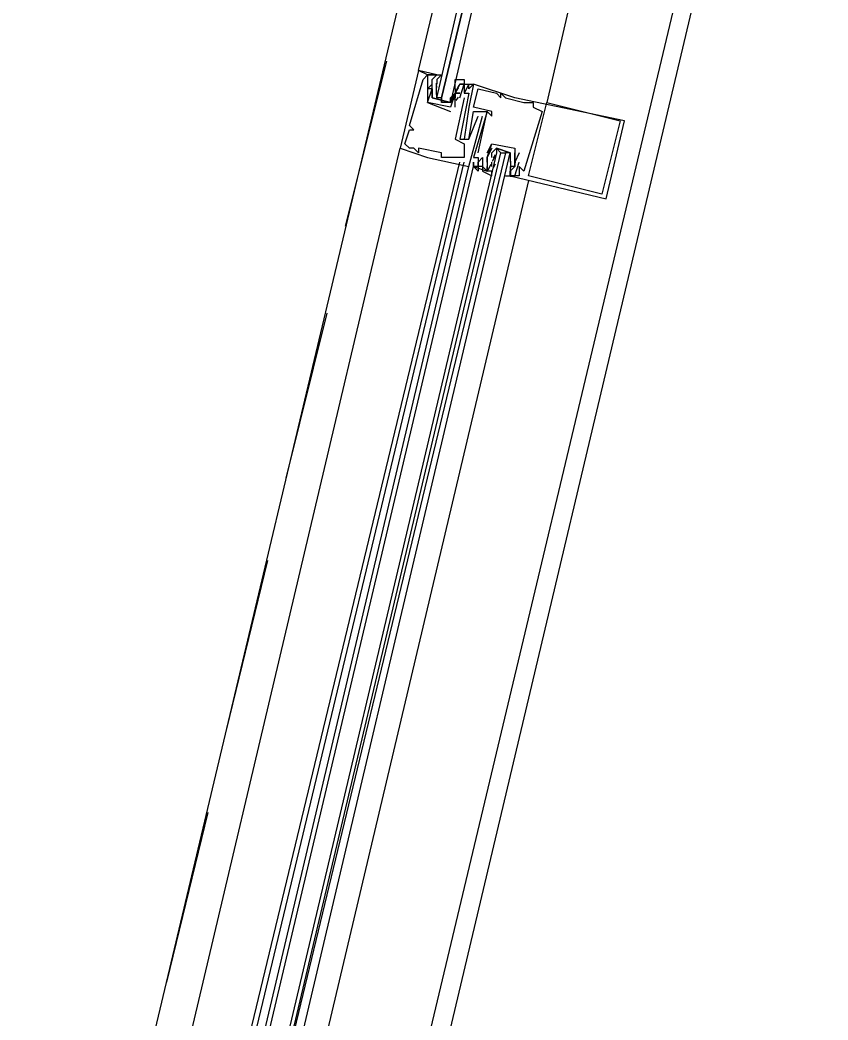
# Model space of a CAD drawing. Header units: feet. Extents: x -84 to 198, y -22 to 181.
# Drawn here: x 114.907 to 117.259, y 137.134 to 140.044 of the extents above; entities that cross this region are included whole.
import ezdxf

# ---------------------------------------------------------------- set-up
doc = ezdxf.new("R2010")
doc.units = ezdxf.units.FT
doc.layers.add('A-LINEA', color=7, linetype='CONTINUOUS')

msp = doc.modelspace()

# ---------------------------------------------------------------- linework, layer by layer
at = {"layer": 'A-LINEA'}
for p, q in [((117.8667, 144.3111), (114.9067, 131.8311)), ((116.7867, 143.3644), (115.0533, 136.0711)), ((117.5467, 143.1778), (115.8133, 135.8978)), ((115.9733, 139.9244), (115.8533, 139.4444)), ((116.0667, 139.8978), (116.0667, 139.8978)), ((116.0933, 139.8844), (116.0933, 139.8844)), ((116.12, 139.8844), (116.12, 139.8844)), ((116.08, 139.8711), (116.08, 139.8711)), ((116.1067, 139.8711), (116.1067, 139.8711)), ((116.1067, 139.8578), (116.1067, 139.8578)), ((116.1199, 139.848), (116.1188, 139.8598)), ((116.1192, 139.8426), (116.119, 139.8609)), ((116.12, 139.8711), (116.12, 139.8711)), ((116.12, 139.8711), (116.12, 139.8578)), ((116.12, 139.8578), (116.12, 139.8578)), ((116.1733, 139.8578), (116.1733, 139.8578)), ((116.1733, 139.8444), (116.1733, 139.8578)), ((116.1836, 139.8537), (116.1752, 139.8375)), ((116.1867, 139.8578), (116.1867, 139.8578)), ((116.2, 139.8578), (116.2, 139.8578)), ((116.2133, 139.8578), (116.2133, 139.8578)), ((116.2267, 139.8578), (116.2267, 139.8578)), ((116.2267, 139.8578), (116.2267, 139.8578)), ((116.0933, 139.8444), (116.0933, 139.8444)), ((116.0933, 139.8444), (116.0933, 139.8444)), ((116.1067, 139.8444), (116.1067, 139.8444)), ((116.1191, 139.8288), (116.1186, 139.8492)), ((116.1199, 139.8213), (116.1188, 139.8332)), ((116.12, 139.8311), (116.12, 139.8311)), ((116.16, 139.8444), (116.16, 139.8444)), ((116.1714, 139.8283), (116.1617, 139.8103)), ((116.1733, 139.8444), (116.1733, 139.8444)), ((116.1733, 139.8311), (116.1733, 139.8311)), ((116.1733, 139.8311), (116.1733, 139.8311)), ((116.1818, 139.8467), (116.1756, 139.8365)), ((116.1867, 139.8311), (116.1867, 139.8311)), ((116.1867, 139.8311), (116.1867, 139.8311)), ((116.2, 139.8444), (116.2, 139.8444)), ((116.2, 139.8311), (116.2, 139.8311)), ((116.2, 139.8311), (116.2, 139.8311)), ((116.2133, 139.8444), (116.2133, 139.8444)), ((116.2133, 139.8311), (116.2133, 139.8311)), ((116.24, 139.8444), (116.24, 139.8444)), ((116.2933, 139.8311), (116.2933, 139.8311)), ((116.3067, 139.8311), (116.3067, 139.8311)), ((116.0933, 139.8044), (116.0933, 139.8044)), ((116.0933, 139.8044), (116.0933, 139.8044)), ((116.1333, 139.8178), (116.1333, 139.8044)), ((116.16, 139.8178), (116.16, 139.8178)), ((116.1733, 139.7911), (116.1733, 139.8178)), ((116.1733, 139.8178), (116.1733, 139.8178)), ((116.1818, 139.82), (116.1756, 139.8099)), ((116.1867, 139.8178), (116.1867, 139.8178)), ((116.2, 139.8178), (116.2, 139.8178)), ((116.3067, 139.8178), (116.3067, 139.8178)), ((116.32, 139.8178), (116.32, 139.8178)), ((116.3467, 139.8178), (116.3467, 139.8178)), ((116.3733, 139.8044), (116.3733, 139.8044)), ((116.4, 139.8044), (116.4, 139.8044)), ((116.44, 139.8044), (116.44, 139.8044)), ((116.16, 139.7911), (116.16, 139.7911)), ((116.16, 139.7911), (116.16, 139.7911)), ((116.16, 139.7778), (116.16, 139.7778)), ((116.1733, 139.7911), (116.1733, 139.7911)), ((116.2133, 139.7911), (116.2133, 139.7911)), ((116.2267, 139.7911), (116.2267, 139.7911)), ((116.2267, 139.7778), (116.2267, 139.7778)), ((116.24, 139.7644), (116.24, 139.7644)), ((116.2533, 139.7644), (116.2533, 139.7644)), ((116.2667, 139.7778), (116.2667, 139.7778)), ((116.2667, 139.7778), (116.2667, 139.7778)), ((116.28, 139.7778), (116.28, 139.7778)), ((116.28, 139.7644), (116.28, 139.7644)), ((116.4, 139.7911), (116.4, 139.7911)), ((116.4267, 139.7778), (116.4267, 139.7778)), ((116.04, 139.7378), (116.04, 139.7378)), ((116.6533, 139.7511), (116.6533, 139.7511)), ((116.6667, 139.7511), (116.6667, 139.7511)), ((116.04, 139.7244), (116.04, 139.7244)), ((116.0533, 139.7244), (116.0533, 139.7244)), ((116.0267, 139.6844), (116.0267, 139.6844)), ((116.1733, 139.6978), (116.1733, 139.6978)), ((116.1867, 139.6978), (116.1867, 139.6978)), ((116.2, 139.6978), (116.2, 139.6978)), ((116.2, 139.6844), (116.2, 139.6844)), ((116.2133, 139.6978), (116.2133, 139.6978)), ((116.2133, 139.6978), (116.2133, 139.6978)), ((116.28, 139.6844), (116.28, 139.6844)), ((116.28, 139.6844), (116.28, 139.6844)), ((115.2533, 136.4578), (116.0133, 139.6711)), ((116.0133, 139.6711), (116.0133, 139.6711)), ((116.04, 139.6711), (116.04, 139.6711)), ((116.0533, 139.6711), (116.0533, 139.6711)), ((116.0667, 139.6711), (116.0667, 139.6711)), ((116.0667, 139.6578), (116.0667, 139.6578)), ((116.1333, 139.6578), (116.1333, 139.6578)), ((116.24, 139.6578), (116.24, 139.6578)), ((116.2667, 139.6578), (116.2667, 139.6578)), ((116.28, 139.6578), (116.28, 139.6578)), ((116.282, 139.6339), (116.2916, 139.6519)), ((116.2848, 139.6422), (116.2911, 139.6524)), ((116.3333, 139.6578), (116.2933, 139.6711)), ((116.3067, 139.6578), (116.32, 139.6578)), ((116.3467, 139.6711), (116.3467, 139.6711)), ((116.3467, 139.6711), (116.3467, 139.6711)), ((116.36, 139.6578), (116.36, 139.6578)), ((115.4133, 136.4178), (116.1867, 139.6311)), ((115.4267, 136.4044), (116.2, 139.6311)), ((116.0933, 139.6444), (116.0933, 139.6444)), ((116.1333, 139.6444), (116.1333, 139.6444)), ((116.1467, 139.6444), (116.1467, 139.6444)), ((116.16, 139.6444), (116.16, 139.6444)), ((116.2, 139.6444), (116.2, 139.6444)), ((116.2267, 139.6444), (116.2267, 139.6444)), ((116.2267, 139.6311), (116.2267, 139.6311)), ((116.24, 139.6444), (116.24, 139.6444)), ((116.24, 139.6444), (116.24, 139.6444)), ((116.24, 139.6311), (116.24, 139.6311)), ((116.24, 139.6311), (116.24, 139.6311)), ((116.2533, 139.6444), (116.2533, 139.6444)), ((116.2533, 139.6444), (116.2533, 139.6444)), ((116.2667, 139.6444), (116.2667, 139.6444)), ((116.2667, 139.6444), (116.2667, 139.6444)), ((116.2667, 139.6444), (116.2667, 139.6444)), ((116.2667, 139.6311), (116.2667, 139.6311)), ((116.2667, 139.6311), (116.2667, 139.6311)), ((116.2697, 139.6085), (116.2781, 139.6247)), ((116.28, 139.6311), (116.28, 139.6311)), ((116.28, 139.6178), (116.28, 139.6311)), ((116.2848, 139.6155), (116.2911, 139.6257)), ((116.3333, 139.6444), (116.3333, 139.6444)), ((116.3342, 139.6334), (116.3348, 139.613)), ((116.3467, 139.6311), (116.3467, 139.6311)), ((116.3467, 139.6311), (116.3467, 139.6311)), ((116.3468, 139.6409), (116.3478, 139.6291)), ((116.36, 139.6311), (116.36, 139.6311)), ((115.4533, 136.4044), (116.2133, 139.6178)), ((115.4667, 136.4044), (116.2267, 139.6178)), ((116.2133, 139.6178), (116.2133, 139.6178)), ((116.2267, 139.6178), (116.2267, 139.6178)), ((116.2267, 139.6178), (116.2267, 139.6178)), ((116.2267, 139.6178), (116.2267, 139.6178)), ((116.2267, 139.6178), (116.2267, 139.6178)), ((116.2267, 139.6178), (116.2267, 139.6178)), ((116.24, 139.6178), (116.24, 139.6178)), ((116.24, 139.6178), (116.24, 139.6178)), ((116.2533, 139.6178), (116.2533, 139.6178)), ((116.2667, 139.6178), (116.2667, 139.6178)), ((116.2667, 139.6044), (116.2667, 139.6044)), ((116.28, 139.6044), (116.28, 139.6044)), ((116.32, 139.6044), (116.32, 139.6044)), ((116.3333, 139.6178), (116.3333, 139.6178)), ((116.3333, 139.6178), (116.3333, 139.6044)), ((116.3333, 139.6178), (116.3333, 139.6178)), ((116.3333, 139.6044), (116.3333, 139.6044)), ((116.3333, 139.5911), (116.3333, 139.5911)), ((116.3335, 139.6143), (116.3345, 139.6024)), ((116.3341, 139.6063), (116.3344, 139.588)), ((116.3467, 139.6178), (116.3467, 139.6178)), ((116.3467, 139.5911), (116.3467, 139.5911)), ((116.36, 139.6178), (116.36, 139.6178)), ((116.36, 139.5911), (116.36, 139.5911)), ((116.3733, 139.6044), (116.3733, 139.6044)), ((116.3867, 139.5911), (116.3867, 139.5911)), ((116.3867, 139.5778), (115.6267, 136.3644)), ((116.6, 139.5378), (116.6, 139.5378)), ((116.6133, 139.5244), (116.6133, 139.5244)), ((115.8, 139.1911), (115.68, 138.7111)), ((115.6267, 138.4711), (115.5067, 137.9778)), ((115.4533, 137.7378), (115.3333, 137.2444))]:
    msp.add_line(p, q, dxfattribs=at)
for points in [[(117.2533, 143.2444), (116.8267, 141.4711), (116.44, 139.8044)], [(116.0933, 139.8844), (116.0933, 139.8844), (116.0667, 139.8978), (116.4667, 141.5644)], [(116.56, 141.5378), (116.16, 139.8044), (116.1467, 139.8044), (116.1333, 139.8044), (116.1333, 139.8178), (116.5467, 141.5378), (116.1333, 139.8178), (116.12, 139.8178), (116.52, 141.5378)], [(116.0667, 139.8978), (116.0133, 139.6711), (116.0933, 139.6444), (116.2133, 139.6178), (116.2533, 139.7644)], [(116.0267, 139.6844), (116.04, 139.7244), (116.0533, 139.7244), (116.04, 139.7378), (116.08, 139.8711), (116.0933, 139.8844), (116.0933, 139.8444), (116.0933, 139.8444), (116.0933, 139.8044), (116.0933, 139.8044), (116.16, 139.7778)], [(116.1067, 139.8711), (116.12, 139.8844), (116.0667, 139.8978)], [(116.0933, 139.8844), (116.0933, 139.8844), (116.0667, 139.8978)], [(116.0933, 139.8844), (116.0933, 139.8844), (116.0667, 139.8978)], [(116.1733, 139.8578), (116.1733, 139.8711), (116.2, 139.8711), (116.2, 139.8578), (116.1867, 139.8578), (116.1733, 139.8311), (116.1733, 139.8178), (116.16, 139.8044), (116.1067, 139.8178), (116.1067, 139.8444), (116.1067, 139.8711), (116.12, 139.8844), (116.0933, 139.8844), (116.1067, 139.8844), (116.1333, 139.8844), (116.12, 139.8711)], [(116.1733, 139.8444), (116.1733, 139.8311), (116.1867, 139.8311), (116.1733, 139.8311), (116.16, 139.7911), (116.0933, 139.8044), (116.1067, 139.8444), (116.0933, 139.8444), (116.1067, 139.8578)], [(116.1867, 139.8178), (116.2, 139.8578), (116.2, 139.8444), (116.2, 139.8311), (116.2, 139.8311)], [(116.1867, 139.8578), (116.2267, 139.8578), (116.2133, 139.8444), (116.2133, 139.8578), (116.2, 139.8311), (116.2133, 139.8311), (116.1867, 139.6978), (116.2133, 139.6978), (116.24, 139.7644), (116.24, 139.7644)], [(116.3333, 139.5911), (116.6133, 139.5244), (116.6667, 139.7511), (116.3467, 139.8178), (116.2267, 139.8578), (116.2133, 139.7911), (116.2, 139.6978)], [(116.1067, 139.8444), (116.1067, 139.8311), (116.1067, 139.8178), (116.16, 139.8044), (116.16, 139.8178), (116.1733, 139.8311)], [(116.24, 139.6578), (116.2667, 139.7778), (116.28, 139.7644), (116.28, 139.7778), (116.2267, 139.7911), (116.24, 139.8444), (116.2933, 139.8311), (116.3067, 139.8178), (116.3067, 139.8311), (116.32, 139.8178), (116.3733, 139.8044), (116.4, 139.8044), (116.4, 139.7911), (116.4267, 139.7778), (116.3733, 139.6044), (116.36, 139.6178), (116.36, 139.5911), (116.3467, 139.5911), (116.36, 139.6311)], [(116.2, 139.8178), (116.1733, 139.6978), (116.2, 139.6844), (116.2, 139.6444), (116.16, 139.6444), (116.1467, 139.6444), (116.1333, 139.6444), (116.1333, 139.6578), (116.0667, 139.6711), (116.0667, 139.6578), (116.0533, 139.6711), (116.04, 139.6711), (116.0267, 139.6844)], [(116.6533, 139.7511), (116.6, 139.5378), (116.3867, 139.5911), (116.44, 139.8044), (116.6533, 139.7511)], [(116.2133, 139.6978), (116.2267, 139.7778), (116.2667, 139.7778), (116.2267, 139.6444), (116.24, 139.6444), (116.24, 139.6311), (116.24, 139.6178), (116.2267, 139.6178), (116.2267, 139.6311), (116.2267, 139.6178), (116.2667, 139.6044), (116.2667, 139.6178), (116.2667, 139.6178)], [(116.2667, 139.6578), (116.28, 139.6844), (116.28, 139.6844), (116.3467, 139.6711), (116.3467, 139.6711)], [(116.2667, 139.6311), (116.2667, 139.6444), (116.2667, 139.6311), (116.2667, 139.6444), (116.28, 139.6844), (116.3467, 139.6711), (116.3467, 139.6311)], [(115.56, 136.3778), (116.3333, 139.6578), (116.32, 139.6578), (115.5333, 136.3911), (116.3067, 139.6578), (116.2933, 139.6711), (116.2933, 139.6578), (115.52, 136.3911)], [(116.28, 139.6711), (116.2667, 139.6444), (116.2667, 139.6178), (116.2667, 139.6044), (116.2533, 139.6178), (116.2533, 139.6044), (116.28, 139.5911), (116.28, 139.6044), (116.2667, 139.6044)], [(116.28, 139.6444), (116.28, 139.6578), (116.2933, 139.6711), (116.3333, 139.6578), (116.3333, 139.6444), (116.3333, 139.6311)], [(116.32, 139.5911), (116.3467, 139.5911), (116.3333, 139.5911), (116.3333, 139.6044), (116.3467, 139.6178), (116.3467, 139.6311), (116.3467, 139.6578)], [(116.36, 139.6578), (116.3467, 139.6311), (116.3467, 139.6311)], [(116.2533, 139.6444), (116.2533, 139.6178), (116.24, 139.6178), (116.24, 139.6311), (116.2533, 139.6444)], [(116.3467, 139.6311), (116.3467, 139.6178), (116.3333, 139.6178)], [(116.24, 139.6178), (116.24, 139.6044), (116.2267, 139.6178)], [(116.24, 139.6178), (116.24, 139.6044), (116.2267, 139.6178)], [(116.24, 139.6178), (116.24, 139.6044), (116.2267, 139.6178)]]:
    msp.add_lwpolyline(points, dxfattribs=at)

doc.saveas('drawing.dxf')
